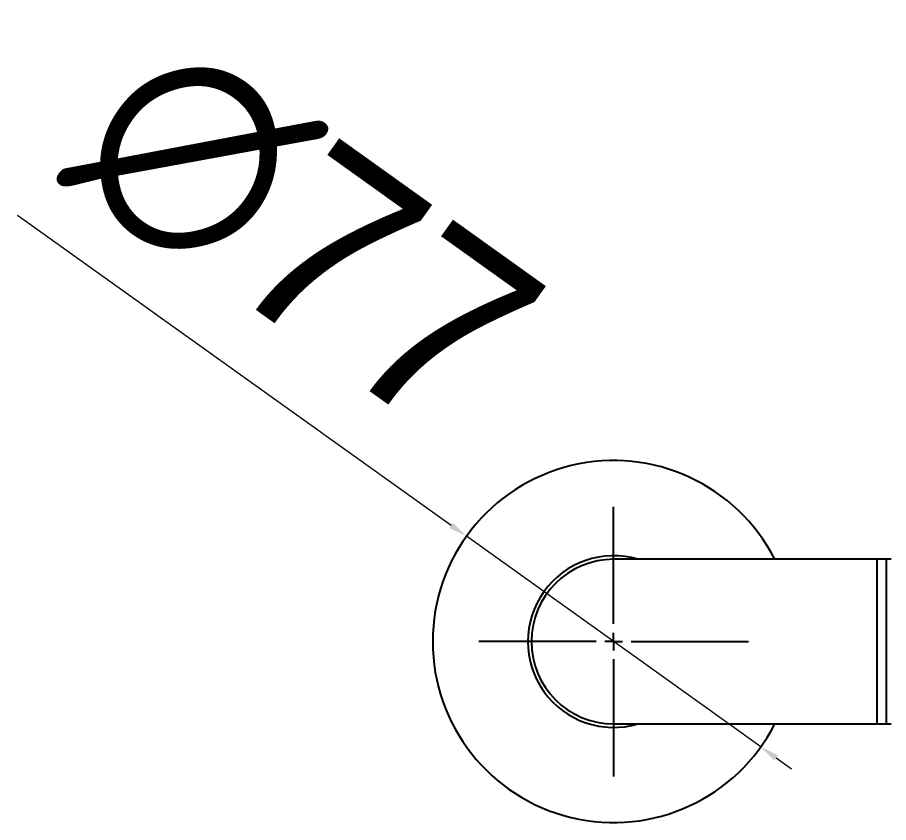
# Model space of a CAD drawing. Extents: x 0 to 3255, y 0 to 2385.
# Drawn here: x 1239 to 1424.3, y 1313.6 to 1484.9 of the extents above; entities that cross this region are included whole.
import ezdxf

# ---------------------------------------------------------------- set-up
doc = ezdxf.new("R2010")
doc.units = 0
doc.header["$LTSCALE"] = 10
doc.header["$MEASUREMENT"] = 0
doc.header["$PDMODE"] = 3
doc.header["$PDSIZE"] = -10
doc.linetypes.add('CENTERX2', pattern=[20.32, 12.7, -2.54, 2.54, -2.54])
doc.layers.get('0').update_dxf_attribs({"linetype": 'CONTINUOUS'})
doc.layers.get('DEFPOINTS').update_dxf_attribs({"linetype": 'CONTINUOUS'})
doc.layers.add('10', color=7, linetype='CONTINUOUS')
doc.layers.add('中心线层', color=1, linetype='CENTERX2', lineweight=25)
doc.styles.add('Daelim Dimension', font='')
doc.styles.get('Daelim Dimension').set_extended_font_data('나눔고딕')
doc.dimstyles.new('DEFAULT', dxfattribs={"dimscale": 2, "dimtxt": 2, "dimasz": 2, "dimexe": 0, "dimexo": 2, "dimgap": 1, "dimtad": 1, "dimdec": 0, "dimzin": 9, "dimdsep": 46, "dimtxsty": 'Daelim Dimension', "dimcen": 0.5, "dimclrd": 5, "dimclre": 5, "dimclrt": 256, "dimadec": 1, "dimazin": 0, "dimtfac": 1, "dimtdec": 0, "dimtix": 1, "dimtmove": 0, "dimatfit": 3, "dimfxl": 1, "dimtolj": 1, "dimtzin": 1, "dimlwd": 9, "dimlwe": 9, "dimarcsym": 0})

# ---------------------------------------------------------------- blocks, each defined once
blk = doc.blocks.new('*D2')
at = {"layer": '10', "color": 5, "lineweight": 9, "transparency": 16777216}
for p, q in [((1238.97, 1442.83), (1331.26, 1376.83)), ((1397.15, 1329.71), (1334.52, 1374.5)), ((1400.4, 1327.38), (1403.66, 1325.06))]:
    blk.add_line(p, q, dxfattribs=at)
at = {"layer": '10', "color": 5, "transparency": 16777216}
for points in [[(1331.65, 1377.37), (1330.88, 1376.28), (1334.52, 1374.5)], [(1400.79, 1327.92), (1400.02, 1326.84), (1397.15, 1329.71)]]:
    blk.add_solid(points, dxfattribs=at)
at = {"layer": 'DEFPOINTS', "color": 0, "transparency": 16777216}
for p in [(1334.52, 1374.5), (1397.15, 1329.71)]:
    blk.add_point(p, dxfattribs=at)
at = {"layer": '10', "color": 7, "transparency": 16777216, "insert": (1271.49, 1484.86), "char_height": 40, "attachment_point": 1, "rotation": 324.4311, "style": 'Daelim Dimension'}
blk.add_mtext('\\A1;∅77', dxfattribs=at)
blk = doc.blocks.new('SW_CENTERMARKSYMBOL_0')
at = {"layer": '中心线层', "color": 0}
for p, q in [((0, 1.25), (0, 9.5625)), ((0, 0), (0, 0.625)), ((-1.25, 0), (-9.5625, 0)), ((0, 0), (-0.625, 0)), ((0, 0), (0, -0.625)), ((0, 0), (0.625, 0)), ((1.25, 0), (9.5625, 0)), ((0, -1.25), (0, -9.5625))]:
    blk.add_line(p, q, dxfattribs=at)

msp = doc.modelspace()

# ---------------------------------------------------------------- linework, layer by layer
at = {"color": 7, "linetype": 'Continuous', "lineweight": 25}
for p, q in [((1390.83, 1369.6), (1365.83, 1369.6)), ((1421.83, 1369.6), (1390.83, 1369.6)), ((1423.83, 1369.6), (1421.83, 1369.6)), ((1421.83, 1369.6), (1421.83, 1334.6)), ((1424.87, 1369.6), (1423.83, 1369.6)), ((1423.83, 1369.6), (1423.83, 1352.1)), ((1423.83, 1369.6), (1423.83, 1334.6)), ((1423.83, 1352.1), (1423.83, 1334.6)), ((1365.83, 1334.6), (1390.83, 1334.6)), ((1390.83, 1334.6), (1421.83, 1334.6)), ((1421.83, 1334.6), (1423.83, 1334.6)), ((1423.83, 1334.6), (1424.87, 1334.6))]:
    msp.add_line(p, q, dxfattribs=at)
for radius, start, end in [(38.5, 27.0357, 332.9643), (18.25, 73.517, 286.483), (17.5, 90, 180), (17.5, 180, 270)]:
    msp.add_arc((1365.83, 1352.1), radius, start, end, dxfattribs=at)

# ---------------------------------------------------------------- block references
at = {"layer": '中心线层', "xscale": 3, "yscale": 3, "zscale": 3}
msp.add_blockref('SW_CENTERMARKSYMBOL_0', (1365.83, 1352.1), dxfattribs=at)

# ---------------------------------------------------------------- dimensions: what is measured, and where the dimension line sits
at = {"layer": '10'}
dim = msp.add_diameter_dim_2p(p1=(1397.15, 1329.71), p2=(1334.52, 1374.5), dimstyle='DEFAULT', override={"dimtxt": 20, "dimclrd": 5, "dimclrt": 7}, dxfattribs=at)
dim.commit()
dim.dimension.update_dxf_attribs({"geometry": '*D2', "text_midpoint": (1299.52, 1433.4)})

doc.saveas('drawing.dxf')
